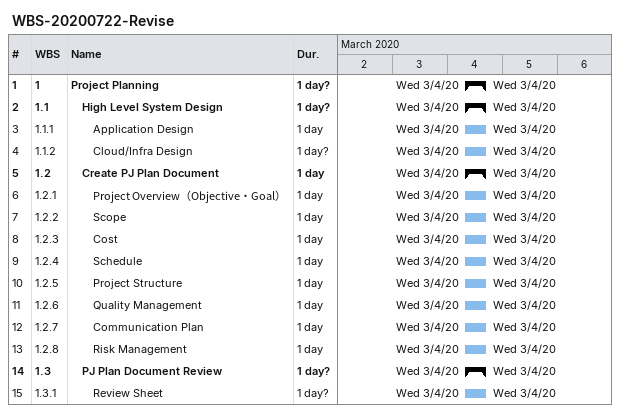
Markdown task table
WBS-20200722-Revise

| ID | WBS | Task | Duration | Start | Finish |
|---|---|---|---|---|---|
| 1 | 1 | **Project Planning** | 1d? | 2020-03-04 | 2020-03-04 |
| 2 | 1.1 | **High Level System Design** | 1d? | 2020-03-04 | 2020-03-04 |
| 3 | 1.1.1 | Application Design | 1d | 2020-03-04 | 2020-03-04 |
| 4 | 1.1.2 | Cloud/Infra Design | 1d? | 2020-03-04 | 2020-03-04 |
| 5 | 1.2 | **Create PJ Plan Document** | 1d | 2020-03-04 | 2020-03-04 |
| 6 | 1.2.1 | Project Overview（Objective・Goal） | 1d | 2020-03-04 | 2020-03-04 |
| 7 | 1.2.2 | Scope | 1d | 2020-03-04 | 2020-03-04 |
| 8 | 1.2.3 | Cost | 1d | 2020-03-04 | 2020-03-04 |
| 9 | 1.2.4 | Schedule | 1d | 2020-03-04 | 2020-03-04 |
| 10 | 1.2.5 | Project Structure | 1d | 2020-03-04 | 2020-03-04 |
| 11 | 1.2.6 | Quality Management | 1d | 2020-03-04 | 2020-03-04 |
| 12 | 1.2.7 | Communication Plan | 1d | 2020-03-04 | 2020-03-04 |
| 13 | 1.2.8 | Risk Management | 1d | 2020-03-04 | 2020-03-04 |
| 14 | 1.3 | **PJ Plan Document Review** | 1d? | 2020-03-04 | 2020-03-04 |
| 15 | 1.3.1 | Review Sheet | 1d? | 2020-03-04 | 2020-03-04 |
